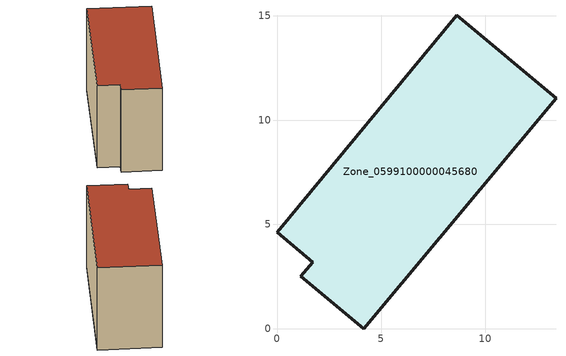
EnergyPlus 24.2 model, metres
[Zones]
Zone_0599100000045680
 floor ground (C_G): 1.14,2.5 1.71,3.19 0,4.61 8.62,15.02 13.38,11.05 4.15,0 z0
 wall outside (C_F): 1.71,3.19 1.14,2.5 4.15,0 13.38,11.05 8.62,15.02 0,4.61 1.71,3.19 z0:9.23
 roof outside (C_R): 8.62,15.02 0,4.61 1.71,3.19 1.14,2.5 4.15,0 13.38,11.05 z9.23
[BUILDING]
Pand.0599100000045680: North Axis=0; Terrain=City; Loads Convergence Tolerance Value=0.04; Temperature Convergence Tolerance Value=0.4; Solar Distribution=FullExterior; Maximum Number of Warmup Days=25; Minimum Number of Warmup Days=1
[Site:Location]
Rotterdam.The.Hague.AP_ZH_NLD Design_Conditions: Latitude=51.96; Longitude=4.45; Time Zone=1; Elevation=-4.5
[SITE:GROUNDTEMPERATURE:BUILDINGSURFACE]
18, 18, 18, 18, 18, 18, 18, 18, 18, 18, 18, 18
[MATERIAL] Thermal Absorptance=0.9; Solar Absorptance=0.7; Visible Absorptance=0.7
Name | Roughness | Thickness | Conductivity | Density | Specific Heat
G.TI.1946 | MediumSmooth | 0.15 | 1 | 540 | 1210
F.TI.1946 | Rough | 0.3 | 0.857143 | 1920 | 840
R.TI.1946 | MediumRough | 0.2 | 0.1 | 1500 | 1000
[CONSTRUCTION]
C_G: G.TI.1946
C_F: F.TI.1946
C_R: R.TI.1946
[ZONE]
Zone_0599100000045680: Type=1; Multiplier=1; Ceiling Height=Autocalculate; Volume=Autocalculate; Floor Area=autocalculate; Part of Total Floor Area=Yes
[ZONEINFILTRATION:DESIGNFLOWRATE]
Infil_Zone_0599100000045680: Zone or ZoneList or Space or SpaceList=Zone_0599100000045680; Schedule=AlwaysOn; Design Flow Rate Calculation Method=Flow/Area; Flow Rate per Floor Area=0.003; Constant Term Coefficient=1; Temperature Term Coefficient=0; Velocity Term Coefficient=0; Velocity Squared Term Coefficient=0
[HVACTEMPLATE:ZONE:IDEALLOADSAIRSYSTEM]
Zone_0599100000045680: Maximum Heating Supply Air Temperature=50; Minimum Cooling Supply Air Temperature=13; Maximum Heating Supply Air Humidity Ratio=0.0156; Minimum Cooling Supply Air Humidity Ratio=0.0077; Heating Limit=NoLimit; Cooling Limit=NoLimit; Dehumidification Control Type=ConstantSensibleHeatRatio; Cooling Sensible Heat Ratio=0.7; Dehumidification Setpoint=60; Humidification Control Type=None; Humidification Setpoint=30; Outdoor Air Method=None; Outdoor Air Flow Rate per Person=0.00944; Outdoor Air Flow Rate per Zone Floor Area=0; Outdoor Air Flow Rate per Zone=0; Demand Controlled Ventilation Type=None; Outdoor Air Economizer Type=NoEconomizer; Heat Recovery Type=None; Sensible Heat Recovery Effectiveness=0.7; Latent Heat Recovery Effectiveness=0.65
[ZONECONTROL:THERMOSTAT]
ThermostatControl_Zone_0599100000045680: Zone or ZoneList=Zone_0599100000045680; Control Type Schedule=DualSetpointControlType; Control 1=Thermostat_Zone_0599100000045680; Temperature Difference Between Cutout And Setpoint=0
[THERMOSTATSETPOINT:DUALSETPOINT]
Thermostat_Zone_0599100000045680: Heating Setpoint Temperature Schedule=HeatingSetpoint_Zone_0599100000045680; Cooling Setpoint Temperature Schedule=CoolingSetpoint_Zone_0599100000045680
[SCHEDULE:COMPACT]
HeatingSetpoint_Zone_0599100000045680: Through: 12/31, For: AllDays, Until: 24:00, 21
CoolingSetpoint_Zone_0599100000045680: Through: 12/31, For: AllDays, Until: 24:00, 24
DualSetpointControlType: Through: 12/31, For: AllDays, Until: 24:00, 4
AlwaysOn: Through: 12/31, For: AllDays, Until: 24:00, 1
